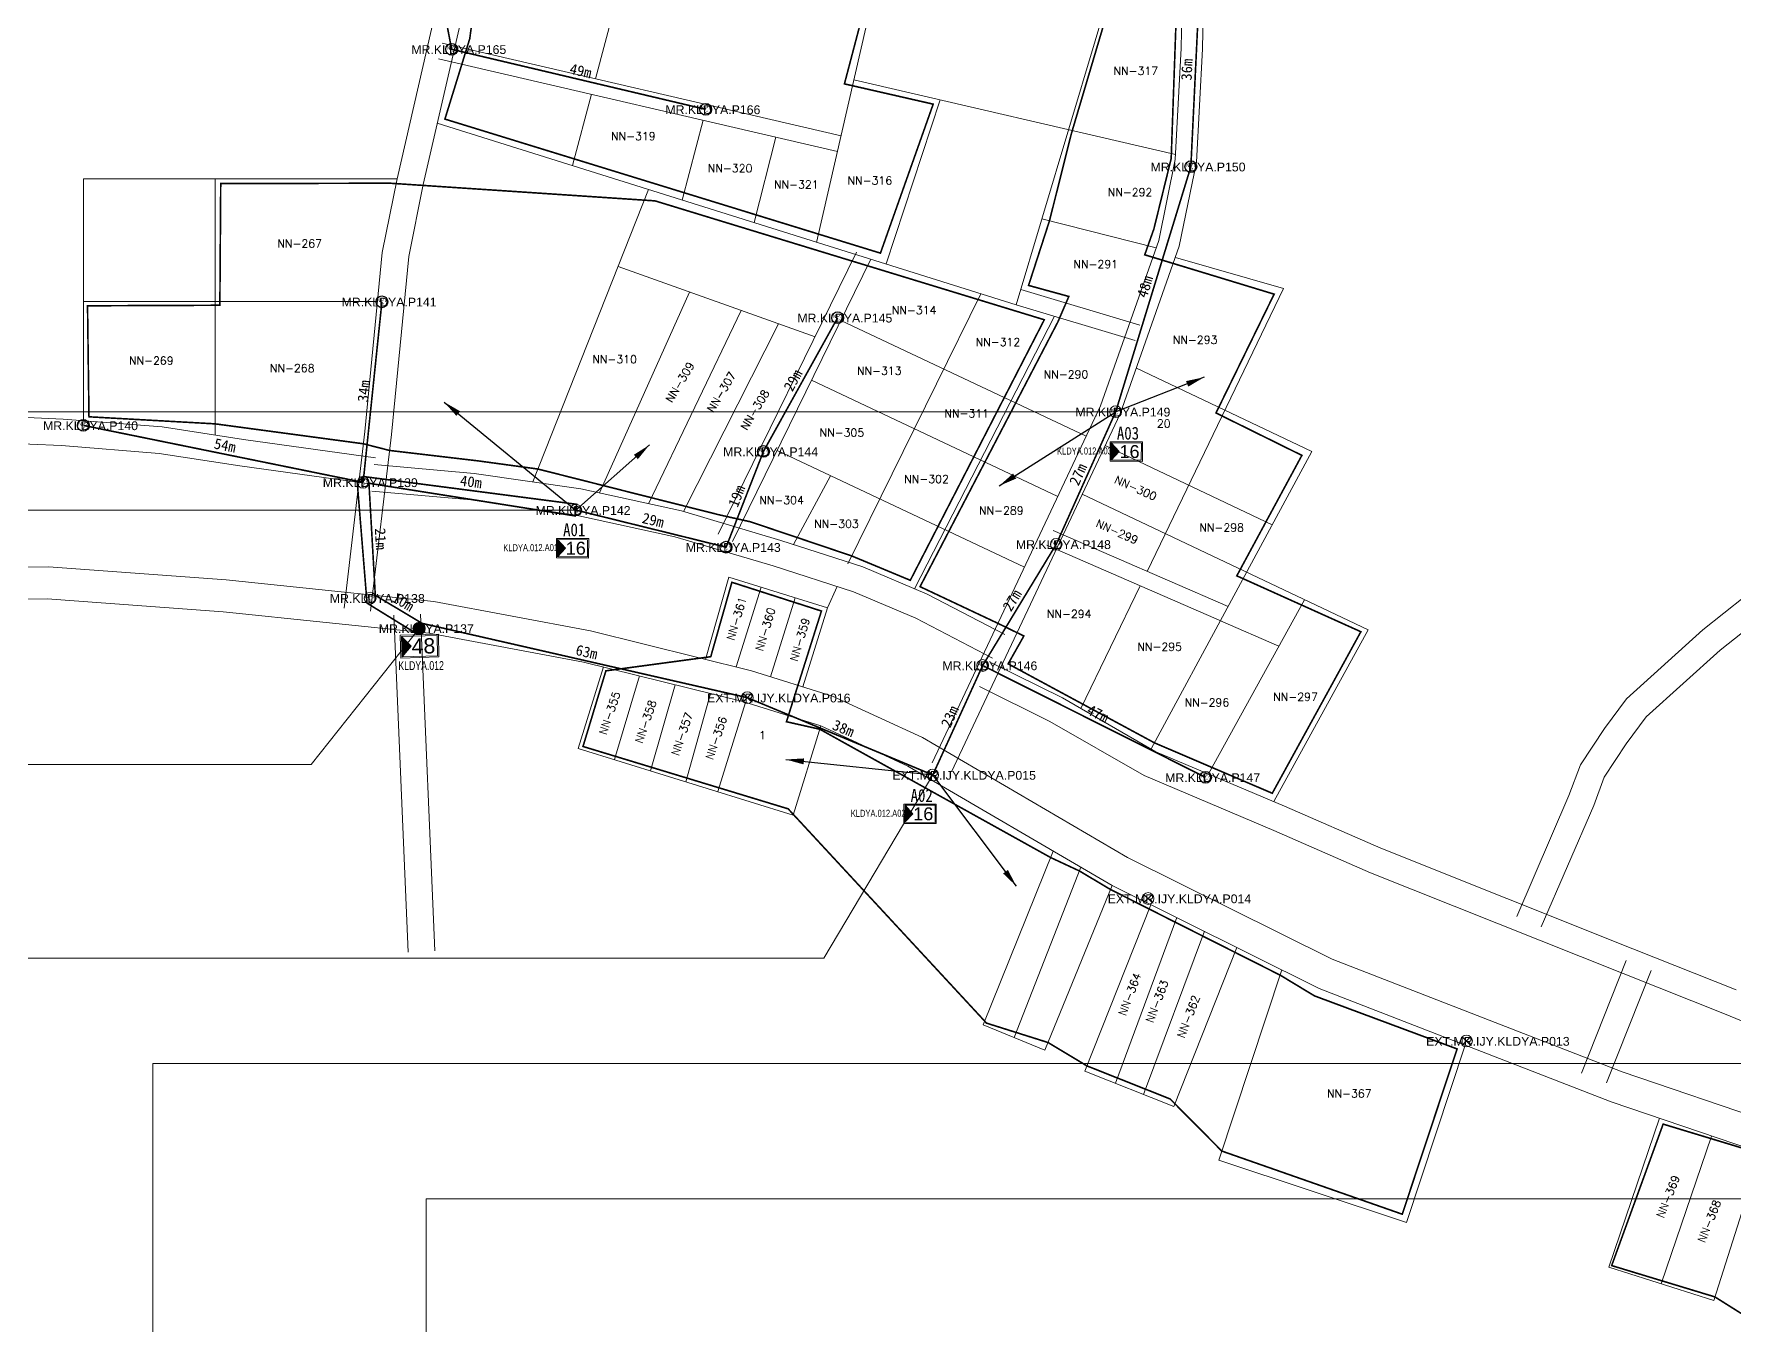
# Model space of a CAD drawing. Header units: millimetres. Extents: x 1060 to 24323, y -9832 to -6451.
# Drawn here: x 9228.9 to 9547.8, y -8953.6 to -8711.5 of the extents above; entities that cross this region are included whole.
import ezdxf
from ezdxf.enums import TextEntityAlignment as Align

# ---------------------------------------------------------------- set-up
doc = ezdxf.new("R2010")
doc.units = ezdxf.units.MM
doc.linetypes.add('PHANTOM2', pattern=[1.25, 0.625, -0.125, 0.125, -0.125, 0.125, -0.125])
for name, color, linetype, lineweight in [('Basic Map', 105, 'Continuous', 15), ('EXT POLE', 1, 'Continuous', 5), ('FAT', 30, 'Continuous', 5), ('FAT AREA', 134, 'PHANTOM2', 40), ('FAT_Info', 170, 'Continuous', 0), ('FDT', 12, 'Continuous', 5), ('FDT-Info', 1, 'Continuous', 5), ('FO 36 CORE LINE A - FDT 2', 210, 'Continuous', 50), ('Garis Jalan', 225, 'Continuous', 15), ('Home Number', 6, 'Continuous', 5), ('NEW POLE 7m(3 inches)', 4, 'Continuous', 5), ('NEW POLE 7m(4 inches)', 3, 'Continuous', 5), ('POLE ID', 1, 'Continuous', 5), ('SLING WIRE', 4, 'Continuous', 50), ('TEE RADIUS', 170, 'Continuous', 0)]:
    doc.layers.add(name, color=color, linetype=linetype, lineweight=lineweight)
doc.layers.add('DIMENSI', color=7, linetype='Continuous')
doc.layers.add('NEW POLE 7M 2.5INCH', color=212, linetype='Continuous')
doc.styles.add('Annotative', font='SimSun.ttf')
doc.styles.add('FS', font='SimSun.ttf', dxfattribs={"width": 0.7})
doc.styles.add('ISO-Text', font='simplex.shx', dxfattribs={"width": 0.6})
doc.styles.add('Mark', font='arial.ttf', dxfattribs={"width": 0.8, "height": 2.5})
doc.styles.add('Notes', font='arial.ttf', dxfattribs={"height": 3})
doc.styles.get("Standard").update_dxf_attribs({"font": 'simplex.shx'})
doc.styles.add('Title Block 3', font='dgn003.shx')
doc.styles.add('Title Block v21 - Default$0$Standard', font='arial.ttf')
doc.dimstyles.new('emr standard', dxfattribs={"dimtxt": 2, "dimasz": 0, "dimexe": 1.25, "dimexo": 0.0625, "dimtad": 1, "dimdec": 0, "dimzin": 1, "dimdsep": 46, "dimtxsty": 'Annotative', "dimblk": 'ARCHTICK', "dimcen": 0, "dimse1": 1, "dimse2": 1, "dimsd1": 1, "dimsd2": 1, "dimclrt": 256, "dimadec": 0, "dimazin": 0, "dimtfac": 1, "dimtdec": 0, "dimtmove": 2, "dimatfit": 3, "dimfxl": 1, "dimfxlon": 1, "dimtzin": 0, "dimarcsym": 0})

# ---------------------------------------------------------------- blocks, each defined once
blk = doc.blocks.new('*U54')
at = {"color": 0, "linetype": 'ByBlock', "lineweight": -2}
for points in [[(-1.58, 1.58), (1.58, -1.58)], [(-1.58, -1.58), (1.58, 1.58)]]:
    blk.add_lwpolyline(points, dxfattribs=at)
blk.add_circle((0, 0), 2.24, dxfattribs=at)
blk = doc.blocks.new('*U55')
at = {"color": 0, "linetype": 'ByBlock', "lineweight": -2}
blk.add_circle((0, 0), 2.24, dxfattribs=at)
at = {"color": 0, "linetype": 'ByBlock', "lineweight": -2, "style": 'Title Block 3', "width": 0.799091}
for s, p in [('NP7', (0, 0.62)), ("4'", (0, -1.27))]:
    blk.add_text(s, height=1.488, dxfattribs=at).set_placement(p, align=Align.MIDDLE_CENTER)
blk = doc.blocks.new('*U41')
at = {"color": 0, "linetype": 'ByBlock', "lineweight": -2}
blk.add_circle((0, 0), 2.24, dxfattribs=at)
at = {"color": 0, "linetype": 'ByBlock', "lineweight": -2, "style": 'Title Block 3', "width": 0.799091}
for s, p in [('NP7', (0, 0.62)), ("3'", (0, -1.27))]:
    blk.add_text(s, height=1.488, dxfattribs=at).set_placement(p, align=Align.MIDDLE_CENTER)
blk = doc.blocks.new('FAT')
h = blk.add_hatch(color=2)
h.dxf.hatch_style = 1
h.paths.add_polyline_path([(-4.25, 2), (-4.25, -2), (-2.4, 0)])
for points in [[(-4.5, 2.25), (3, 2.25), (3, -2.25), (-4.5, -2.25)], [(-4.25, 2), (2.75, 2), (2.75, -2), (-4.25, -2)]]:
    blk.add_lwpolyline(points, close=True)
at = {"color": 2}
blk.add_lwpolyline([(-4.25, 2), (-4.25, -2), (-2.4, 0)], close=True, dxfattribs=at)
at = {"color": 7}
blk.add_attdef('FAT', text='', height=3, dxfattribs=at).set_placement((0.18, 0), align=Align.MIDDLE_CENTER)
blk = doc.blocks.new('_ArchTick')
at = {"color": 0, "linetype": 'ByBlock', "const_width": 0.15}
blk.add_lwpolyline([(-0.5, -0.5), (0.5, 0.5)], dxfattribs=at)
blk = doc.blocks.new('*U57')
h = blk.add_hatch(color=256)
h.dxf.hatch_style = 1
h.paths.add_polyline_path([(-1.97, 3.47, 1), (0.47, 3.47, 1)])
h = blk.add_hatch(color=2)
h.dxf.hatch_style = 1
h.paths.add_polyline_path([(-4.25, 2), (-4.25, -2), (-2.4, 0)])
for points in [[(-4.5, 2.25), (3, 2.25), (3, -2.25), (-4.5, -2.25)], [(-4.25, 2), (2.75, 2), (2.75, -2), (-4.25, -2)]]:
    blk.add_lwpolyline(points, close=True)
at = {"color": 2}
blk.add_lwpolyline([(-4.25, 2), (-4.25, -2), (-2.4, 0)], close=True, dxfattribs=at)
blk.add_circle((-0.75, 3.47), 1.22)
at = {"style": 'ISO-Text', "width": 0.6}
blk.add_attdef('FDT', text='', height=3, dxfattribs=at).set_placement((0, 0), align=Align.MIDDLE_CENTER)
blk = doc.blocks.new('*D1750')
at = {"layer": 'Defpoints', "color": 0, "transparency": 16777216}
for p in [(9290.63, -8794.4), (9330.67, -8799.61), (9330.67, -8799.61)]:
    blk.add_point(p, dxfattribs=at)
at = {"layer": 'DIMENSI', "transparency": 16777216, "insert": (9310.86, -8795.39), "char_height": 2, "attachment_point": 5, "rotation": 352.5787, "style": 'Annotative'}
blk.add_mtext('40m', dxfattribs=at)
blk = doc.blocks.new('*D1751')
at = {"layer": 'Defpoints', "color": 0, "transparency": 16777216}
for p in [(9291.72, -8795.67), (9292.91, -8816.68), (9292.91, -8816.68)]:
    blk.add_point(p, dxfattribs=at)
at = {"layer": 'DIMENSI', "transparency": 16777216, "insert": (9293.93, -8806.08), "char_height": 2, "attachment_point": 5, "rotation": 273.244, "style": 'Annotative'}
blk.add_mtext('21m', dxfattribs=at)
blk = doc.blocks.new('*D1752')
at = {"layer": 'Defpoints', "color": 0, "transparency": 16777216}
for p in [(9292.91, -8816.68), (9301.69, -8821.93), (9301.69, -8821.93)]:
    blk.add_point(p, dxfattribs=at)
at = {"layer": 'DIMENSI', "transparency": 16777216, "insert": (9298.13, -8817.91), "char_height": 2, "attachment_point": 5, "rotation": 329.1269, "style": 'Annotative'}
blk.add_mtext('10m', dxfattribs=at)
blk = doc.blocks.new('*D1753')
at = {"layer": 'Defpoints', "color": 0, "transparency": 16777216}
for p in [(9301.69, -8821.93), (9362.66, -8835.86), (9362.66, -8835.86)]:
    blk.add_point(p, dxfattribs=at)
at = {"layer": 'DIMENSI', "transparency": 16777216, "insert": (9332.54, -8827.31), "char_height": 2, "attachment_point": 5, "rotation": 347.1336, "style": 'Annotative'}
blk.add_mtext('63m', dxfattribs=at)
blk = doc.blocks.new('*D1754')
at = {"layer": 'Defpoints', "color": 0, "transparency": 16777216}
for p in [(9362.66, -8835.86), (9397.42, -8850.35), (9397.42, -8850.35)]:
    blk.add_point(p, dxfattribs=at)
at = {"layer": 'DIMENSI', "transparency": 16777216, "insert": (9380.67, -8841.61), "char_height": 2, "attachment_point": 5, "rotation": 337.3678, "style": 'Annotative'}
blk.add_mtext('38m', dxfattribs=at)
blk = doc.blocks.new('*D1755')
at = {"layer": 'Defpoints', "color": 0, "transparency": 16777216}
for p in [(9406.78, -8829.83), (9406.78, -8829.83), (9397.42, -8850.35)]:
    blk.add_point(p, dxfattribs=at)
at = {"layer": 'DIMENSI', "transparency": 16777216, "insert": (9400.62, -8839.42), "char_height": 2, "attachment_point": 5, "rotation": 65.4932, "style": 'Annotative'}
blk.add_mtext('23m', dxfattribs=at)
blk = doc.blocks.new('*D1756')
at = {"layer": 'Defpoints', "color": 0, "transparency": 16777216}
for p in [(9420.57, -8807.11), (9420.57, -8807.11), (9406.78, -8829.83)]:
    blk.add_point(p, dxfattribs=at)
at = {"layer": 'DIMENSI', "transparency": 16777216, "insert": (9412.28, -8817.62), "char_height": 2, "attachment_point": 5, "rotation": 58.7421, "style": 'Annotative'}
blk.add_mtext('27m', dxfattribs=at)
blk = doc.blocks.new('*D1757')
at = {"layer": 'Defpoints', "color": 0, "transparency": 16777216}
for p in [(9431.72, -8782.26), (9431.72, -8782.26), (9420.57, -8807.11)]:
    blk.add_point(p, dxfattribs=at)
at = {"layer": 'DIMENSI', "transparency": 16777216, "insert": (9424.66, -8794.02), "char_height": 2, "attachment_point": 5, "rotation": 65.8383, "style": 'Annotative'}
blk.add_mtext('27m', dxfattribs=at)
blk = doc.blocks.new('*D1758')
at = {"layer": 'Defpoints', "color": 0, "transparency": 16777216}
for p in [(9445.81, -8736.32), (9445.81, -8736.32), (9431.72, -8782.26)]:
    blk.add_point(p, dxfattribs=at)
at = {"layer": 'DIMENSI', "transparency": 16777216, "insert": (9437.21, -8758.81), "char_height": 2, "attachment_point": 5, "rotation": 72.9481, "style": 'Annotative'}
blk.add_mtext('48m', dxfattribs=at)
blk = doc.blocks.new('*D1759')
at = {"layer": 'Defpoints', "color": 0, "transparency": 16777216}
for p in [(9447.55, -8700.1), (9447.55, -8700.1), (9445.81, -8736.32)]:
    blk.add_point(p, dxfattribs=at)
at = {"layer": 'DIMENSI', "transparency": 16777216, "insert": (9445.06, -8718.13), "char_height": 2, "attachment_point": 5, "rotation": 87.2428, "style": 'Annotative'}
blk.add_mtext('36m', dxfattribs=at)
blk = doc.blocks.new('*D1838')
at = {"layer": 'Defpoints', "color": 0, "transparency": 16777216}
for p in [(9238.18, -8784.82), (9290.63, -8795.5), (9290.63, -8795.5)]:
    blk.add_point(p, dxfattribs=at)
at = {"layer": 'DIMENSI', "transparency": 16777216, "insert": (9264.73, -8788.57), "char_height": 2, "attachment_point": 5, "rotation": 348.4977, "style": 'Annotative'}
blk.add_mtext('54m', dxfattribs=at)
blk = doc.blocks.new('*D1839')
at = {"layer": 'Defpoints', "color": 0, "transparency": 16777216}
for p in [(9294.15, -8761.65), (9290.63, -8795.5), (9290.63, -8795.5)]:
    blk.add_point(p, dxfattribs=at)
at = {"layer": 'DIMENSI', "transparency": 16777216, "insert": (9290.77, -8778.4), "char_height": 2, "attachment_point": 5, "rotation": 84.0617, "style": 'Annotative'}
blk.add_mtext('34m', dxfattribs=at)
blk = doc.blocks.new('*D1840')
at = {"layer": 'Defpoints', "color": 0, "transparency": 16777216}
for p in [(9330.52, -8800.7), (9330.52, -8800.7), (9358.67, -8807.65)]:
    blk.add_point(p, dxfattribs=at)
at = {"layer": 'DIMENSI', "transparency": 16777216, "insert": (9344.99, -8802.6), "char_height": 2, "attachment_point": 5, "rotation": 346.1425, "style": 'Annotative'}
blk.add_mtext('29m', dxfattribs=at)
blk = doc.blocks.new('*D1841')
at = {"layer": 'Defpoints', "color": 0, "transparency": 16777216}
for p in [(9365.68, -8789.7), (9358.67, -8807.65), (9358.67, -8807.65)]:
    blk.add_point(p, dxfattribs=at)
at = {"layer": 'DIMENSI', "transparency": 16777216, "insert": (9360.66, -8798.08), "char_height": 2, "attachment_point": 5, "rotation": 68.6561, "style": 'Annotative'}
blk.add_mtext('19m', dxfattribs=at)
blk = doc.blocks.new('*D1842')
at = {"layer": 'Defpoints', "color": 0, "transparency": 16777216}
for p in [(9379.59, -8764.64), (9365.68, -8789.7), (9365.68, -8789.7)]:
    blk.add_point(p, dxfattribs=at)
at = {"layer": 'DIMENSI', "transparency": 16777216, "insert": (9371.22, -8776.38), "char_height": 2, "attachment_point": 5, "rotation": 60.9669, "style": 'Annotative'}
blk.add_mtext('29m', dxfattribs=at)
blk = doc.blocks.new('*D1843')
at = {"layer": 'Defpoints', "color": 0, "transparency": 16777216}
for p in [(9406.78, -8829.83), (9448.56, -8850.8), (9448.56, -8850.8)]:
    blk.add_point(p, dxfattribs=at)
at = {"layer": 'DIMENSI', "transparency": 16777216, "insert": (9428.4, -8838.86), "char_height": 2, "attachment_point": 5, "rotation": 333.3399, "style": 'Annotative'}
blk.add_mtext('47m', dxfattribs=at)
blk = doc.blocks.new('*D1849')
at = {"layer": 'Defpoints', "color": 0, "transparency": 16777216}
for p in [(9307.22, -8714.31), (9307.22, -8714.31), (9354.86, -8725.58)]:
    blk.add_point(p, dxfattribs=at)
at = {"layer": 'DIMENSI', "transparency": 16777216, "insert": (9331.42, -8718.37), "char_height": 2, "attachment_point": 5, "rotation": 346.6895, "style": 'Annotative'}
blk.add_mtext('49m', dxfattribs=at)
blk = doc.blocks.new('*D1850')
at = {"layer": 'Defpoints', "color": 0, "transparency": 16777216}
for p in [(9296.86, -8660.24), (9297.79, -8660.07), (9307.22, -8714.31)]:
    blk.add_point(p, dxfattribs=at)
at = {"layer": 'DIMENSI', "transparency": 16777216, "insert": (9304.57, -8686.8), "char_height": 2, "attachment_point": 5, "rotation": 280.8496, "style": 'Annotative'}
blk.add_mtext('55m', dxfattribs=at)

msp = doc.modelspace()

# ---------------------------------------------------------------- linework, layer by layer
at = {"layer": 'Basic Map'}
for points in [[(9334.2, -8719.85), (9349.43, -8662.49)], [(9394.5, -8668.36), (9375.64, -8750.52)], [(9413.05, -8762.2), (9432.79, -8696.17)], [(9382.63, -8720.06), (9442.94, -8734.02)], [(9329.88, -8736.12), (9333.43, -8722.75)], [(9388.68, -8754.56), (9398.82, -8723.81)], [(9354.39, -8727.62), (9350.44, -8742.57)], [(9304.53, -8728.17), (9413.05, -8762.2)], [(9368.03, -8730.78), (9363.93, -8746.8)], [(9238.22, -8783.93), (9238.22, -8738.63)], [(9296.98, -8738.63), (9238.22, -8738.63)], [(9262.88, -8738.63), (9262.88, -8786.65)], [(9344.14, -8740.6), (9322.44, -8795.41)], [(9417.86, -8746.12), (9439.31, -8751.51)], [(9442.91, -8753.34), (9463.18, -8759.18)], [(9375.35, -8768.24), (9338.43, -8755.01)], [(9351.84, -8759.82), (9334.95, -8797.49)], [(9463.18, -8759.18), (9437.61, -8812.19)], [(9238.22, -8761.57), (9293.33, -8761.57)], [(9381.48, -8810.75), (9406.46, -8760.14)], [(9361.51, -8763.28), (9344.12, -8799.5)], [(9368.52, -8765.79), (9350.67, -8800.97)], [(9380.19, -8765.18), (9426.16, -8786.86)], [(9420.25, -8764.37), (9394.01, -8815.43)], [(9435.59, -8774.08), (9468.49, -8789.7)], [(9374.7, -8776.36), (9420.85, -8798.12)], [(9429.77, -8788.58), (9461.07, -8803.44)], [(9368.23, -8789.53), (9414.59, -8811.39)], [(9468.49, -8789.7), (9438.37, -8845.48)], [(9378.25, -8794.25), (9371.3, -8807.14)], [(9425.45, -8797.73), (9479.04, -8823.17)], [(9354.8, -8828.68), (9359.2, -8813.29), (9377.68, -8819), (9373.06, -8833.82)], [(9365.24, -8815.16), (9360.57, -8830.11)], [(9371.64, -8817.13), (9367.03, -8831.94)], [(9379.5, -8815.04), (9377.68, -8819)], [(9436.3, -8814.89), (9425.19, -8837.91)], [(9467.09, -8817.49), (9449.12, -8850.16)], [(9451.34, -8821.45), (9462.28, -8826.22)], [(9479.04, -8823.17), (9461.35, -8855.34)], [(9376.45, -8841.16), (9371.27, -8857.87), (9330.97, -8845.37), (9335.71, -8830.11)], [(9337.74, -8847.47), (9342.45, -8831.78)], [(9344.48, -8849.56), (9349.12, -8833.45)], [(9351.12, -8851.62), (9355.74, -8835.09)], [(9357.13, -8853.48), (9362.34, -8836.77)], [(9431.06, -8871.1), (9418.46, -8901.94), (9406.86, -8897.2), (9420.02, -8864.64)], [(9412.66, -8899.57), (9425.19, -8867.66)], [(9454.45, -8882.69), (9442.6, -8912.5), (9425.91, -8905.86), (9438.31, -8874.69)], [(9431.65, -8908.15), (9443.16, -8877.1)], [(9436.93, -8910.24), (9448.34, -8879.66)], [(9497.25, -8900.98), (9486.21, -8934.24), (9451.04, -8922.57), (9462.89, -8886.88)], [(9552.65, -8921.17), (9543.83, -8948.87), (9524.17, -8942.61), (9533.67, -8914.71)], [(9534, -8945.74), (9543.43, -8918.03)]]:
    msp.add_lwpolyline(points, dxfattribs=at)
at = {"layer": 'FAT AREA', "ltscale": 10, "const_width": 0.3}
for points in [[(9477.68, -8823.5), (9454.42, -8813.02), (9466.62, -8790.44), (9450.52, -8782.49), (9461.42, -8760.22), (9437.16, -8752.84), (9438.88, -8747.98), (9442.12, -8734.79), (9443.26, -8702.49), (9433.15, -8697.29), (9423.42, -8730.08), (9419.3, -8746.48), (9415.38, -8758.58), (9422.93, -8760.65), (9420.87, -8765.44), (9395.04, -8815.05), (9409.62, -8821.92), (9414.5, -8824.3), (9411.55, -8829.52), (9438.99, -8844.33), (9461.07, -8853.78), (9477.68, -8823.5)], [(9311.89, -8703.11), (9310.61, -8712.35), (9305.96, -8727.4), (9387.61, -8752.53), (9397.5, -8724.6), (9380.86, -8720.8), (9385.79, -8702.06)], [(9239.23, -8783.21), (9238.96, -8762.4), (9263.77, -8762.3), (9263.93, -8739.49), (9295.68, -8739.42), (9345.35, -8742.73), (9418.33, -8765.02), (9393.21, -8813.86), (9382.2, -8809.28), (9372, -8805.84), (9363.2, -8802.88), (9357.31, -8801.57), (9323.39, -8793), (9312.17, -8791.47), (9295.59, -8789.52), (9290.7, -8788.27), (9262.88, -8784.53), (9239.23, -8783.21)], [(9485.44, -8932.69), (9451.61, -8920.85), (9441.93, -8911.09), (9426.31, -8904.88), (9419.05, -8900.51), (9407.5, -8896.87), (9370.31, -8856.7), (9331.85, -8845.01), (9336.14, -8830.83), (9355.8, -8828.18), (9359.76, -8814.23), (9376.55, -8819.62), (9369.99, -8840.37), (9376.25, -8841.78), (9419.54, -8865.84), (9424.92, -8868.35), (9430.76, -8871.83), (9462.56, -8887.88), (9468.98, -8891.76), (9495.72, -8901.71), (9485.44, -8932.69)], [(9524.7, -8942.32), (9544.05, -8948.19), (9562.57, -8959.84), (9633.68, -8969.88), (9666.59, -8953.27), (9667.52, -8932.87), (9661.34, -8932.57), (9653.95, -8933.21), (9637.15, -8933.01), (9640.22, -8924.89), (9640.19, -8909.82), (9628.76, -8909.24), (9628.87, -8924.66), (9627.24, -8932.33), (9610.38, -8932.37), (9602.1, -8931.72), (9595.2, -8931.18), (9586.2, -8930.91), (9580.1, -8929.66), (9534.35, -8915.8), (9524.7, -8942.32)]]:
    msp.add_lwpolyline(points, dxfattribs=at)
at = {"layer": 'FAT_Info'}
for points in [[(9431.72, -8782.26), (8795.99, -8782.26)], [(9330.52, -8800.7), (8795.99, -8800.7)], [(9397.42, -8850.35), (9377, -8884.71), (9174.69, -8884.71), (9174.69, -9266.54)], [(9641.74, -8904.44), (9251.18, -8904.44), (9251.18, -9266.54)], [(9601.06, -8929.78), (9302.46, -8929.78), (9302.46, -9266.54)]]:
    msp.add_lwpolyline(points, dxfattribs=at)
at = {"layer": 'FDT-Info', "linetype": 'ByBlock'}
msp.add_lwpolyline([(9301.13, -8822.88), (9280.91, -8848.39), (8795.99, -8848.39)], dxfattribs=at)
at = {"layer": 'FO 36 CORE LINE A - FDT 2', "const_width": 0.3}
msp.add_lwpolyline([(9300.56, -8823.82), (9291.36, -8818.14), (9289.53, -8795.59), (9290.63, -8794.4), (9330.67, -8799.61), (9330.38, -8801.79), (9291.72, -8795.67), (9292.91, -8816.68), (9301.69, -8821.93), (9362.66, -8835.86), (9397.42, -8850.35), (9406.78, -8829.83), (9420.57, -8807.11), (9431.72, -8782.26), (9445.81, -8736.32), (9447.55, -8700.1)], dxfattribs=at)
at = {"layer": 'Garis Jalan'}
for p, q in [((9444.22, -8701.9), (9444.01, -8714.09)), ((9448.26, -8699.48), (9448.01, -8714.23)), ((9296.98, -8738.63), (9304.16, -8707.55)), ((9301.87, -8739.68), (9309.19, -8707.97)), ((9305.43, -8713.17), (9380.24, -8730.54)), ((9444.01, -8714.09), (9442.89, -8734.96)), ((9448.01, -8714.23), (9446.87, -8735.47)), ((9304.75, -8716.1), (9379.56, -8733.46)), ((9442.89, -8734.96), (9439.78, -8750.18)), ((9446.87, -8735.47), (9443.64, -8751.25)), ((9294.22, -8752.43), (9296.98, -8738.63)), ((9299.17, -8753.16), (9301.87, -8739.68)), ((9439.78, -8750.18), (9428.86, -8781.13)), ((9290.97, -8785.97), (9294.22, -8752.43)), ((9295.94, -8786.51), (9299.17, -8753.16)), ((9357.17, -8805.24), (9383.15, -8752.35)), ((9443.64, -8751.25), (9432.56, -8782.66)), ((9359.86, -8806.56), (9385.84, -8753.67)), ((9436.23, -8766.03), (9413.91, -8759.33)), ((9435.37, -8768.91), (9413.05, -8762.2)), ((9428.86, -8781.13), (9397.29, -8848.06)), ((9234.37, -8783.63), (9221.03, -8783.03)), ((9252.96, -8785.11), (9234.37, -8783.63)), ((9268.23, -8787.48), (9252.96, -8785.11)), ((9432.56, -8782.66), (9400.91, -8849.77)), ((9234.06, -8788.62), (9221.09, -8788.04)), ((9252.38, -8790.08), (9234.06, -8788.62)), ((9292.96, -8790.91), (9268.23, -8787.48)), ((9287.07, -8819.06), (9290.97, -8785.97)), ((9292.03, -8819.64), (9295.94, -8786.51)), ((9267.5, -8792.43), (9252.38, -8790.08)), ((9292.27, -8795.86), (9267.5, -8792.43)), ((9292.68, -8792.17), (9311.47, -8793.82)), ((9311.47, -8793.82), (9331.43, -8796.72)), ((9292.24, -8797.15), (9310.89, -8798.79)), ((9331.43, -8796.72), (9350.32, -8800.86)), ((9310.89, -8798.79), (9330.53, -8801.64)), ((9350.32, -8800.86), (9368.95, -8806.39)), ((9330.53, -8801.64), (9349.07, -8805.71)), ((9420, -8804.51), (9452.78, -8818.8)), ((9349.07, -8805.71), (9367.47, -8811.17)), ((9368.95, -8806.39), (9384.33, -8811.35)), ((9418.8, -8807.26), (9451.58, -8821.55)), ((9231.62, -8811.31), (9170.37, -8811.73)), ((9264.92, -8813.79), (9231.62, -8811.31)), ((9303.86, -8817.81), (9264.92, -8813.79)), ((9367.47, -8811.17), (9382.59, -8816.04)), ((9384.33, -8811.35), (9396.4, -8816.44)), ((9553.59, -8813.77), (9541.81, -8823.13)), ((9231.42, -8817.31), (9170.54, -8817.73)), ((9264.39, -8819.77), (9231.42, -8817.31)), ((9382.59, -8816.04), (9394.27, -8820.97)), ((9396.4, -8816.44), (9410.95, -8824.03)), ((9303, -8823.75), (9264.39, -8819.77)), ((9296.39, -8820.42), (9299.08, -8883.55)), ((9301.39, -8820.21), (9304.07, -8883.33)), ((9333.25, -8823.31), (9303.86, -8817.81)), ((9556.76, -8817.64), (9545.04, -8826.95)), ((9363.43, -8830.82), (9333.25, -8823.31)), ((9394.27, -8820.97), (9408.64, -8828.46)), ((9541.81, -8823.13), (9527.46, -8836.07)), ((9331.97, -8829.18), (9303, -8823.75)), ((9361.81, -8836.6), (9331.97, -8829.18)), ((9408.41, -8829.3), (9421.72, -8835.92)), ((9545.04, -8826.95), (9531.19, -8839.45)), ((9378.6, -8835.55), (9363.43, -8830.82)), ((9395.52, -8843.34), (9378.6, -8835.55)), ((9406.19, -8833.77), (9419.36, -8840.33)), ((9421.72, -8835.92), (9439.27, -8845.99)), ((9527.46, -8836.07), (9523.35, -8841.66)), ((9376.45, -8841.16), (9361.81, -8836.6)), ((9531.19, -8839.45), (9527.44, -8844.53)), ((9392.74, -8848.67), (9376.45, -8841.16)), ((9419.36, -8840.33), (9437.04, -8850.48)), ((9523.35, -8841.66), (9518.83, -8848.45)), ((9433.91, -8865.81), (9395.52, -8843.34)), ((9439.27, -8845.99), (9463.37, -8856.2)), ((9527.44, -8844.53), (9523.32, -8850.74)), ((9431.06, -8871.1), (9392.74, -8848.67)), ((9518.83, -8848.45), (9516.69, -8854.19)), ((9437.04, -8850.48), (9461.39, -8860.79)), ((9523.32, -8850.74), (9521.33, -8856.06)), ((9516.69, -8854.19), (9506.92, -8876.87)), ((9463.37, -8856.2), (9481.41, -8864.08)), ((9521.33, -8856.06), (9511.51, -8878.85)), ((9461.39, -8860.79), (9479.48, -8868.7)), ((9481.41, -8864.08), (9528.69, -8882.94)), ((9472.32, -8884.85), (9433.91, -8865.81)), ((9469.89, -8890.35), (9431.06, -8871.1)), ((9479.48, -8868.7), (9526.85, -8887.58)), ((9528.69, -8882.94), (9548.06, -8890.63)), ((9526.66, -8905.98), (9472.32, -8884.85)), ((9519.05, -8906.22), (9527.44, -8885.13)), ((9523.7, -8908.07), (9532.09, -8886.98)), ((9524.6, -8911.62), (9469.89, -8890.35)), ((9526.85, -8887.58), (9546.17, -8895.27)), ((9546.17, -8895.27), (9563.99, -8902.7)), ((9560.55, -8917.52), (9526.66, -8905.98)), ((9558.84, -8923.28), (9524.6, -8911.62))]:
    msp.add_line(p, q, dxfattribs=at)
at = {"layer": 'SLING WIRE', "const_width": 0.3}
for points in [[(9354.86, -8725.58), (9307.22, -8714.31), (9296.86, -8660.24)], [(9294.15, -8761.65), (9290.63, -8795.5)], [(9379.59, -8764.64), (9365.68, -8789.7), (9358.67, -8807.65), (9330.52, -8800.7)], [(9238.18, -8784.82), (9290.63, -8795.5)], [(9406.78, -8829.83), (9448.56, -8850.8)]]:
    msp.add_lwpolyline(points, dxfattribs=at)

# ---------------------------------------------------------------- block references
at = {"layer": 'EXT POLE', "xscale": 0.4917860914719293, "yscale": 0.4917860914719293, "zscale": 0.4917860914719293}
for p in [(9362.66, -8835.86), (9397.42, -8850.35), (9437.79, -8873.51), (9497.48, -8900.22)]:
    msp.add_blockref('*U54', p, dxfattribs=at)
at = {"layer": 'FAT'}
ref = msp.add_blockref('FAT', (9434.31, -8789.73), dxfattribs=dict(at, xscale=0.8061780738945727, yscale=0.8061780738945727, zscale=0.8061780738945727, rotation=359.6199770086993))
ref.add_attrib('FAT', '16', dxfattribs={"layer": '0', "color": 7, "height": 2.42, "rotation": 0.3696, "style": 'Title Block v21 - Default$0$Standard'}).set_placement((9434.31, -8789.73), align=Align.MIDDLE_CENTER)
ref = msp.add_blockref('FAT', (9330.49, -8807.85), dxfattribs=dict(at, xscale=0.8061780738945727, yscale=0.8061780738945727, zscale=0.8061780738945727, rotation=359.6199770086993))
ref.add_attrib('FAT', '16', dxfattribs={"layer": '0', "color": 7, "height": 2.42, "rotation": 0.3696, "style": 'Title Block v21 - Default$0$Standard'}).set_placement((9330.49, -8807.85), align=Align.MIDDLE_CENTER)
ref = msp.add_blockref('FAT', (9395.64, -8857.64), dxfattribs=dict(at, xscale=0.8061780738945727, yscale=0.8061780738945727, zscale=0.8061780738945727, rotation=359.6199770086993))
ref.add_attrib('FAT', '16', dxfattribs={"layer": '0', "color": 7, "height": 2.42, "rotation": 0.3696, "style": 'Title Block v21 - Default$0$Standard'}).set_placement((9395.64, -8857.64), align=Align.MIDDLE_CENTER)
at = {"layer": 'FDT'}
ref = msp.add_blockref('*U57', (9301.93, -8826.17), dxfattribs=dict(at, xscale=0.9527559055117671, yscale=0.9527559055117671, zscale=0.9527559055117671, rotation=1.54339931468026))
ref.add_attrib('FDT', '48', dxfattribs={"layer": '0', "height": 2.858, "rotation": 1.5434, "style": 'Title Block v21 - Default$0$Standard'}).set_placement((9301.93, -8826.17), align=Align.MIDDLE_CENTER)
at = {"layer": 'NEW POLE 7M 2.5INCH', "xscale": 0.4917860914719293, "yscale": 0.4917860914719293, "zscale": 0.4917860914719293}
for p in [(9307.22, -8714.31), (9354.86, -8725.58), (9445.81, -8736.32), (9294.15, -8761.65), (9379.59, -8764.64), (9238.18, -8784.82), (9365.68, -8789.7), (9358.67, -8807.65), (9448.56, -8850.8)]:
    msp.add_blockref('*U41', p, dxfattribs=at)
at = {"layer": 'NEW POLE 7m(3 inches)', "xscale": 0.4917860914719293, "yscale": 0.4917860914719293, "zscale": 0.4917860914719293}
for p in [(9431.72, -8782.26), (9290.63, -8795.5), (9330.52, -8800.7), (9420.57, -8807.11), (9291.94, -8817.2), (9406.78, -8829.83)]:
    msp.add_blockref('*U41', p, dxfattribs=at)
at = {"layer": 'NEW POLE 7m(4 inches)', "xscale": 0.4917860914719293, "yscale": 0.4917860914719293, "zscale": 0.4917860914719293}
msp.add_blockref('*U55', (9301.13, -8822.88), dxfattribs=at)

# ---------------------------------------------------------------- texts
at = {"layer": 'FAT', "color": 0, "style": 'FS', "width": 0.85}
for s, p in [('A03', (9431.94, -8787.48)), ('A01', (9328.12, -8805.59)), ('A02', (9393.27, -8855.39))]:
    msp.add_text(s, height=2.398, dxfattribs=at).set_placement(p)
at = {"layer": 'FAT', "style": 'Mark', "width": 0.7}
for s, p in [('KLDYA.012.A03', (9425.86, -8789.62)), ('KLDYA.012.A01', (9322.04, -8807.74)), ('KLDYA.012.A02', (9387.19, -8857.53))]:
    msp.add_text(s, height=1.32, rotation=0.1509, dxfattribs=at).set_placement(p, align=Align.MIDDLE)
at = {"layer": 'FDT', "style": 'Mark', "width": 0.7}
msp.add_text('KLDYA.012', height=1.671, rotation=0.1509, dxfattribs=at).set_placement((9301.5, -8829.85), align=Align.MIDDLE)
at = {"layer": 'Home Number'}
for s, p in [('NN-317', (9431.31, -8719.56, -33.75)), ('NN-319', (9337.11, -8731.8, -33.83)), ('NN-320', (9355.25, -8737.82, -33.82)), ('NN-321', (9367.66, -8740.88, -33.81)), ('NN-316', (9381.45, -8740.11, -33.8)), ('NN-292', (9430.23, -8742.32, -33.76)), ('NN-267', (9274.55, -8751.93, -33.9)), ('NN-291', (9423.8, -8755.8, -33.77)), ('NN-314', (9389.75, -8764.41, -33.81)), ('NN-312', (9405.47, -8770.39, -33.81)), ('NN-293', (9442.43, -8769.98, -33.77)), ('NN-269', (9246.73, -8773.88, -33.94)), ('NN-310', (9333.6, -8773.63, -33.87)), ('NN-268', (9273.16, -8775.28, -33.91)), ('NN-313', (9383.22, -8775.78, -33.82)), ('NN-290', (9418.22, -8776.45, -33.79)), ('NN-311', (9399.61, -8783.77, -33.81)), ('NN-305', (9376.21, -8787.38, -33.84)), ('20', (9439.44, -8785.68, -33.79)), ('NN-302', (9392.08, -8796.07, -33.83)), ('NN-304', (9364.9, -8800.03, -33.86)), ('NN-289', (9406.09, -8801.98, -33.82)), ('NN-303', (9375.19, -8804.47, -33.85)), ('NN-298', (9447.4, -8805.18, -33.8)), ('NN-294', (9418.82, -8821.37, -33.82)), ('NN-295', (9435.78, -8827.51, -33.82)), ('NN-296', (9444.64, -8837.96, -33.82)), ('NN-297', (9461.26, -8836.9, -33.79)), ('1', (9364.83, -8844.11, -33.89)), ('NN-367', (9471.33, -8911.26, -33.84))]:
    msp.add_text(s, height=1.5, dxfattribs=at).set_placement(p, align=Align.BOTTOM_LEFT)
for s, rotation, p in [('NN-309', 59.0279, (9348.91, -8780.93, -33.85)), ('NN-307', 59.0279, (9356.69, -8782.77, -33.85)), ('NN-308', 59.0279, (9362.96, -8786.11, -33.84)), ('NN-300', 335.9944, (9431.16, -8795.97, -33.8)), ('NN-299', 335.9944, (9427.67, -8804.16, -33.8)), ('NN-361', 73.5433, (9360.59, -8825.41, -33.88)), ('NN-360', 73.5433, (9366.01, -8827.41, -33.87)), ('NN-359', 73.5433, (9372.47, -8829.32, -33.87)), ('NN-355', 71.2458, (9336.63, -8843.11, -33.91)), ('NN-358', 71.2458, (9343.39, -8844.7, -33.91)), ('NN-357', 71.2458, (9350.2, -8847.01, -33.9)), ('NN-356', 71.2458, (9356.61, -8847.77, -33.9)), ('NN-364', 69.259, (9434, -8895.78, -33.87)), ('NN-363', 69.259, (9439.11, -8897.12, -33.86)), ('NN-362', 69.259, (9444.99, -8899.99, -33.86)), ('NN-369', 68.3184, (9534.85, -8933.7, -33.81)), ('NN-368', 68.3184, (9542.57, -8938.33, -33.8))]:
    msp.add_text(s, height=1.5, rotation=rotation, dxfattribs=at).set_placement(p, align=Align.BOTTOM_LEFT)
at = {"layer": 'POLE ID', "style": 'Notes'}
for s, p in [('MR.KLDYA.P165', (9299.66, -8715.2)), ('MR.KLDYA.P166', (9347.3, -8726.47)), ('MR.KLDYA.P150', (9438.25, -8737.21)), ('MR.KLDYA.P141', (9286.59, -8762.53)), ('MR.KLDYA.P145', (9372.03, -8765.53)), ('MR.KLDYA.P149', (9424.16, -8783.15)), ('MR.KLDYA.P140', (9230.62, -8785.71)), ('MR.KLDYA.P144', (9358.12, -8790.59)), ('MR.KLDYA.P139', (9283.07, -8796.38)), ('MR.KLDYA.P142', (9322.96, -8801.59)), ('MR.KLDYA.P143', (9351.11, -8808.53)), ('MR.KLDYA.P148', (9413.01, -8807.99)), ('MR.KLDYA.P138', (9284.38, -8818.09)), ('MR.KLDYA.P137', (9293.57, -8823.76)), ('MR.KLDYA.P146', (9399.22, -8830.71)), ('EXT.MR.IJY.KLDYA.P016', (9355.1, -8836.75)), ('EXT.MR.IJY.KLDYA.P015', (9389.86, -8851.24)), ('MR.KLDYA.P147', (9440.99, -8851.69)), ('EXT.MR.IJY.KLDYA.P014', (9430.22, -8874.39)), ('EXT.MR.IJY.KLDYA.P013', (9489.92, -8901.11))]:
    msp.add_text(s, height=1.65, dxfattribs=at).set_placement(p)

# ---------------------------------------------------------------- dimensions: what is measured, and where the dimension line sits
at = {"layer": 'DIMENSI'}
for p1, p2, distance, picture, middle in [((9307.22, -8714.31), (9296.86, -8660.24), -0.95, '*D1850', (9304.57, -8686.8)), ((9445.81, -8736.32), (9447.55, -8700.1), 0, '*D1759', (9445.06, -8718.13)), ((9354.86, -8725.58), (9307.22, -8714.31), 0, '*D1849', (9331.42, -8718.37)), ((9431.72, -8782.26), (9445.81, -8736.32), 0, '*D1758', (9437.21, -8758.81)), ((9294.15, -8761.65), (9290.63, -8795.5), 0, '*D1839', (9290.77, -8778.4)), ((9379.59, -8764.64), (9365.68, -8789.7), 0, '*D1842', (9371.22, -8776.38)), ((9420.57, -8807.11), (9431.72, -8782.26), 0, '*D1757', (9424.66, -8794.02)), ((9238.18, -8784.82), (9290.63, -8795.5), 0, '*D1838', (9264.73, -8788.57)), ((9365.68, -8789.7), (9358.67, -8807.65), 0, '*D1841', (9360.66, -8798.08)), ((9290.63, -8794.4), (9330.67, -8799.61), 0, '*D1750', (9310.86, -8795.39)), ((9291.72, -8795.67), (9292.91, -8816.68), 0, '*D1751', (9293.93, -8806.08)), ((9358.67, -8807.65), (9330.52, -8800.7), 0, '*D1840', (9344.99, -8802.6)), ((9406.78, -8829.83), (9420.57, -8807.11), 0, '*D1756', (9412.28, -8817.62)), ((9292.91, -8816.68), (9301.69, -8821.93), 0, '*D1752', (9298.13, -8817.91)), ((9301.69, -8821.93), (9362.66, -8835.86), 0, '*D1753', (9332.54, -8827.31)), ((9397.42, -8850.35), (9406.78, -8829.83), 0, '*D1755', (9400.62, -8839.42)), ((9406.78, -8829.83), (9448.56, -8850.8), 0, '*D1843', (9428.4, -8838.86)), ((9362.66, -8835.86), (9397.42, -8850.35), 0, '*D1754', (9380.67, -8841.61))]:
    dim = msp.add_aligned_dim(p1=p1, p2=p2, distance=distance, dimstyle='emr standard', override={"dimpost": 'm'}, dxfattribs=at)
    dim.commit()
    dim.dimension.update_dxf_attribs({"geometry": picture, "text_midpoint": middle})

# ---------------------------------------------------------------- leaders
at = {"layer": 'TEE RADIUS', "lineweight": 0}
for points in [[(9448.28, -8775.8), (9431.72, -8782.26)], [(9305.83, -8780.45), (9330.52, -8800.7)], [(9409.9, -8796.14), (9431.72, -8782.26)], [(9344.3, -8788.49), (9330.52, -8800.7)], [(9369.86, -8847.45), (9397.42, -8850.35)], [(9413.1, -8871.2), (9397.42, -8850.35)]]:
    msp.add_leader(points, dimstyle='emr standard', override={"dimasz": 3.4, "dimgap": 0.625, "dimtad": 0}, dxfattribs=at)

doc.saveas('drawing.dxf')
